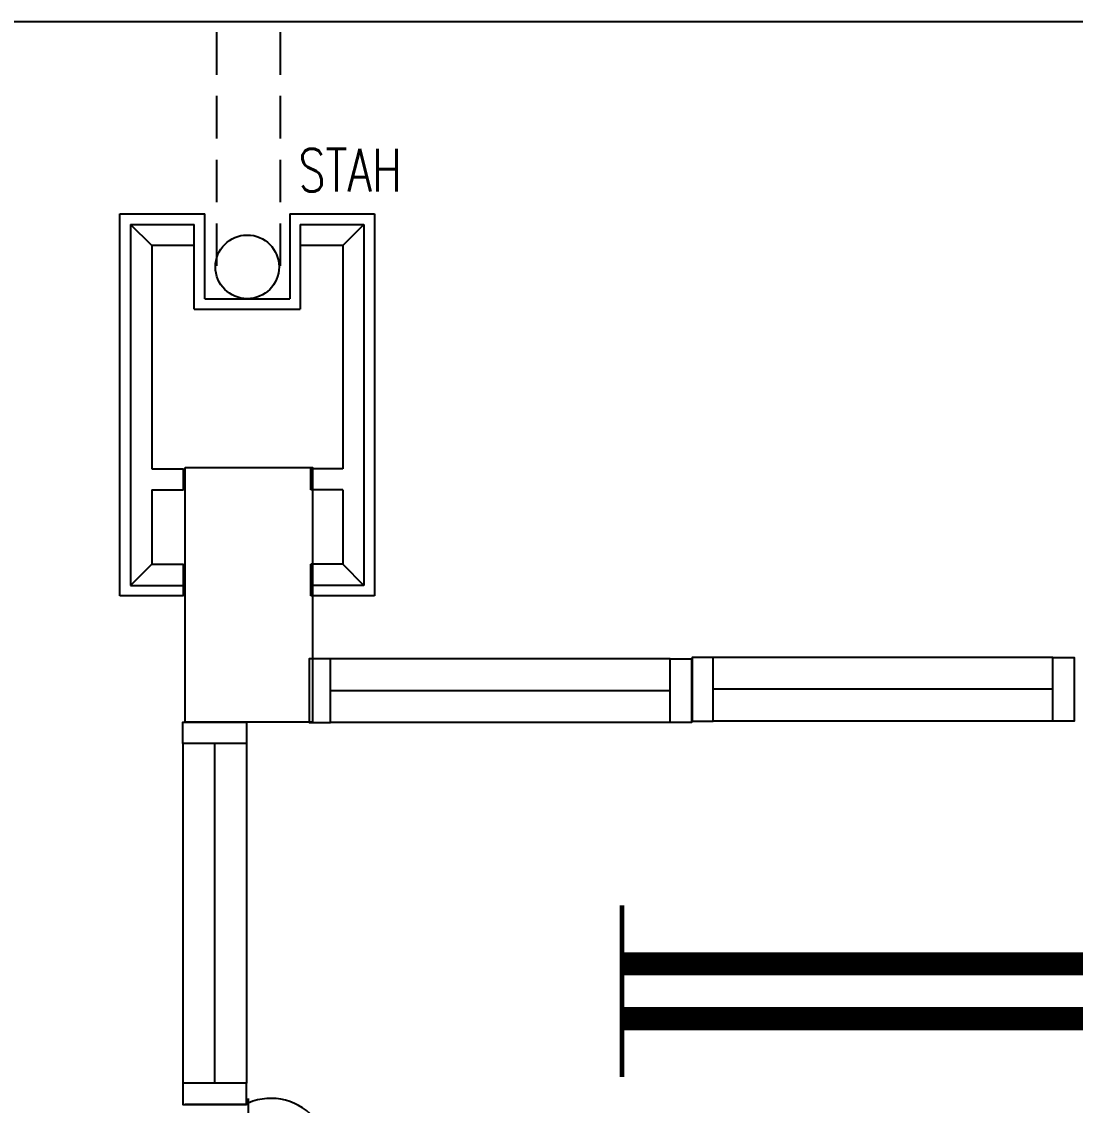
# Model space of a CAD drawing. Header units: inches. Extents: x -106706990 to 300603, y -86718466 to 1728185.
# Drawn here: x 19804 to 22286, y 43302 to 45854 of the extents above; entities that cross this region are included whole.
import ezdxf

# ---------------------------------------------------------------- set-up
doc = ezdxf.new("R2010")
doc.units = ezdxf.units.IN
doc.header["$MEASUREMENT"] = 0
doc.linetypes.add('HIDDEN', pattern=[0.375, 0.25, -0.125])
for name, color, linetype in [('A-ARR', 4, 'Continuous'), ('A-COLUMN', 3, 'Continuous'), ('A-DRAIN', 9, 'Continuous'), ('A-NOTE', 2, 'Continuous'), ('A-PANEL', 13, 'Continuous'), ('A-RWDP', 4, 'Continuous'), ('A-SYM', 8, 'Continuous'), ('A-WALL', 1, 'Continuous'), ('A-WIN', 9, 'Continuous'), ('ELECT', 6, 'Continuous'), ('LAMP', 5, 'Continuous')]:
    doc.layers.add(name, color=color, linetype=linetype)
doc.styles.add('ROMANS', font='romans.shx', dxfattribs={"width": 0.75, "height": 200})

# ---------------------------------------------------------------- blocks, each defined once
blk = doc.blocks.new('A$C75E66BF6')
at = {"layer": 'A-NOTE', "color": 8, "linetype": 'Continuous', "ltscale": 500}
for p, q in [((75, 825), (25, 875)), ((150, 875), (150, 825)), ((450, 875), (450, 825)), ((525, 825), (575, 875)), ((75, 650.3), (75, 825)), ((75, 825), (150, 825)), ((525, 825), (450, 825)), ((525, 650.3), (525, 825)), ((75, 650.3), (150, 650.3)), ((150, 650.3), (150, 600.3)), ((525, 650.3), (450, 650.3)), ((450, 650.3), (450, 600.3)), ((75, 75), (75, 600.3)), ((75, 600.3), (150, 600.3)), ((525, 600.3), (450, 600.3)), ((525, 75), (525, 600.3)), ((75, 75), (25, 25)), ((75, 75), (175, 75)), ((425, 75), (525, 75)), ((525, 75), (575, 25))]:
    blk.add_line(p, q, dxfattribs=at)
at = {"layer": 'A-PANEL', "color": 8}
for p, q in [((0, 0), (0, 900)), ((0, 900), (150, 900)), ((150, 900), (150, 875)), ((450, 900), (600, 900)), ((450, 900), (450, 875)), ((600, 900), (600, 0)), ((25, 875), (150, 875)), ((25, 25), (25, 875)), ((575, 875), (450, 875)), ((575, 25), (575, 875)), ((425, 225), (175, 225)), ((175, 25), (175, 225)), ((425, 225), (425, 25)), ((400, 200), (200, 200)), ((200, 0), (200, 200)), ((400, 200), (400, 0)), ((200, 0), (0, 0)), ((175, 25), (25, 25)), ((600, 0), (400, 0)), ((575, 25), (425, 25))]:
    blk.add_line(p, q, dxfattribs=at)
at = {"layer": 'A-RWDP', "color": 8}
blk.add_circle((300, 125), 75, dxfattribs=at)
blk = doc.blocks.new('A$C04C40081')
at = {"layer": 'A-WIN', "color": 8}
for p, q in [((850, 150), (50, 150)), ((850, 75), (50, 75)), ((850, 0), (50, 0))]:
    blk.add_line(p, q, dxfattribs=at)
at = {"layer": 'A-WIN', "color": 8, "linetype": 'Continuous'}
for points in [[(50, 150), (0, 150), (0, 0), (50, 0)], [(850, 150), (900, 150), (900, 0), (850, 0)]]:
    blk.add_lwpolyline(points, close=True, dxfattribs=at)
blk = doc.blocks.new('YBC 236')
at = {"layer": 'LAMP'}
for points, const_width in [([(-134681.8, 193808.3), (-134681.8, 193533.1)], 10.9), ([(-133371.4, 193808.3), (-133371.4, 193533.1)], 10.9), ([(-134681.8, 193670.7), (-133371.4, 193670.7)], 54.6), ([(-134681.8, 193679.4), (-134681.8, 193404.2)], 10.9), ([(-133371.4, 193679.4), (-133371.4, 193404.2)], 10.9), ([(-134681.8, 193541.8), (-133371.4, 193541.8)], 54.6)]:
    blk.add_lwpolyline(points, dxfattribs=dict(at, const_width=const_width))
blk = doc.blocks.new('*U246')
at = {"layer": 'LAMP'}
blk.add_blockref('YBC 236', (134026.6, -193606.2, -5.5), dxfattribs=at)
blk = doc.blocks.new('*U247')
at = {"layer": 'LAMP', "color": 0, "linetype": 'ByBlock', "lineweight": -2, "transparency": 16777216}
blk.add_blockref('*U246', (0, 3000), dxfattribs=at)
blk = doc.blocks.new('SOCKET')
at = {"layer": 'ELECT', "color": 6}
for p, q in [((15248.7, 25891.4), (15248.7, 26116.4)), ((15164.3, 26003.9), (15333.1, 26003.9)), ((15112.3, 25701.6), (15385.1, 25701.6))]:
    blk.add_line(p, q, dxfattribs=at)
blk.add_arc((15248.7, 25755), 136.4, 336.9763, 203.0237, dxfattribs=at)

msp = doc.modelspace()

# ---------------------------------------------------------------- linework, layer by layer
at = {"layer": 'A-COLUMN', "color": 8}
msp.add_lwpolyline([(20188.8, 44804.4), (20488.8, 44804.4), (20488.8, 44204.4), (20188.8, 44204.4)], close=True, dxfattribs=at)
at = {"layer": 'A-DRAIN', "color": 8, "linetype": 'Continuous', "ltscale": 1000}
msp.add_line((44338.8, 45854.4), (18838.8, 45854.4), dxfattribs=at)
at = {"layer": 'A-RWDP', "color": 8, "linetype": 'HIDDEN', "ltscale": 400}
for p, q in [((20263.8, 45279.4), (20263.8, 45854.4)), ((20413.8, 45279.4), (20413.8, 45854.4))]:
    msp.add_line(p, q, dxfattribs=at)
at = {"layer": 'A-WALL', "color": 8, "linetype": 'Continuous', "ltscale": 900}
msp.add_line((20338.8, 43304.4), (20188.8, 43304.4), dxfattribs=at)

# ---------------------------------------------------------------- block references
at = {"layer": 'A-ARR', "color": 8, "rotation": 180}
msp.add_blockref('A$C75E66BF6', (20635.3, 45402), dxfattribs=at)
at = {"layer": 'A-WIN', "color": 8}
for p in [(21383, 44207.2), (20481.4, 44203.6)]:
    msp.add_blockref('A$C04C40081', p, dxfattribs=at)
at = {"layer": 'A-WIN', "color": 8, "rotation": 90}
msp.add_blockref('A$C04C40081', (20333.3, 43304.7), dxfattribs=at)
at = {"layer": 'ELECT', "color": 7, "linetype": 'HIDDEN', "rotation": 269.9999999999994}
msp.add_blockref('SOCKET', (-5364.1, 58431), dxfattribs=at)
at = {"layer": 'LAMP', "color": 0}
msp.add_blockref('*U247', (21873.4, 40571.1), dxfattribs=at)

# ---------------------------------------------------------------- texts
at = {"layer": 'A-SYM', "color": 8, "linetype": 'HIDDEN', "ltscale": 500, "style": 'ROMANS', "width": 0.75}
msp.add_text('STAH', height=100, dxfattribs=at).set_placement((20455.5, 45454.7))

doc.saveas('drawing.dxf')
